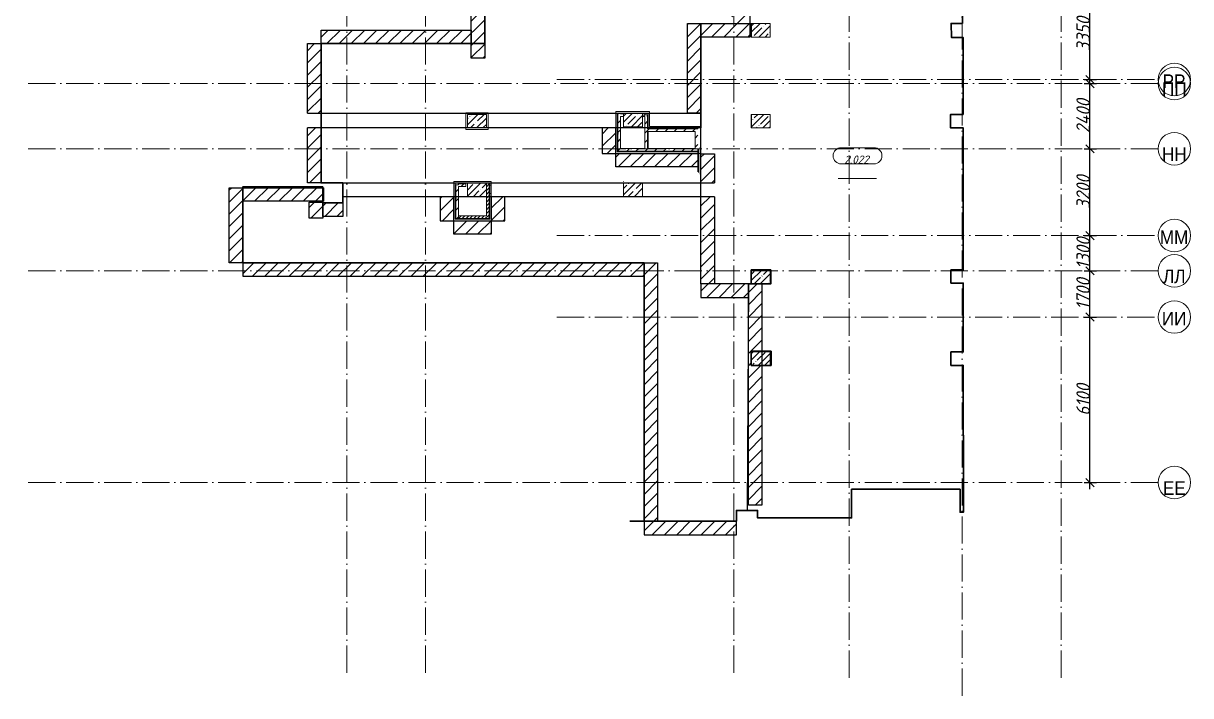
# Model space of a CAD drawing. Header units: millimetres. Extents: x 6277 to 253996, y -115614 to 184496.
# Drawn here: x 97436 to 140418, y 14991 to 39762 of the extents above; entities that cross this region are included whole.
import ezdxf

# ---------------------------------------------------------------- set-up
doc = ezdxf.new("R2010")
doc.units = ezdxf.units.MM
doc.linetypes.add('50_200_ШТРИХ_1Т_ш5_п1_п1_', pattern=[1400, 1000, -200, 0, -200])
for name, color, linetype, lineweight in [('A-ANNO-DIMS', 7, 'Continuous', 9), ('A-WALL', 7, 'Continuous', 5), ('A-WALL-FNSH-1', 7, 'Continuous', 5), ('I-WALL', 7, 'Continuous', 5), ('S-COLS', 7, 'Continuous', 9), ('S-COLS-1', 7, 'Continuous', 5)]:
    doc.layers.add(name, color=color, linetype=linetype, lineweight=lineweight)
for name, color, linetype, lineweight, true_color in [('A-AREA-IDEN-1', 7, 'Continuous', 9, 0xaaaaaa), ('I-WALL-15', 7, 'Continuous', 5, 0x787878), ('Оси-1', 7, 'Continuous', 20, 0xaaaaaa), ('Оси-2', 7, 'Continuous', 9, 0xaaaaaa), ('Оси-3', 7, '50_200_ШТРИХ_1Т_ш5_п1_п1_', 9, 0xaaaaaa)]:
    doc.layers.add(name, color=color, linetype=linetype, lineweight=lineweight, true_color=true_color)
doc.styles.add('Arial', font='arial.ttf', dxfattribs={"width": 0.9, "height": 500})
doc.styles.add('ISOCPEUR_I', font='isocpeui.ttf', dxfattribs={"height": 300})
doc.styles.add('ISOCPEUR_I_1', font='isocpeui.ttf', dxfattribs={"width": 0.9, "height": 500})
doc.dimstyles.new('ISO-2_5_0_9К_БОЛЬШОЙ', dxfattribs={"dimscale": 304.8, "dimtxt": 497.990588, "dimasz": 0.984252, "dimexe": 0.787402, "dimexo": 0, "dimgap": 0, "dimtad": 1, "dimdec": 0, "dimzin": 0, "dimdsep": 46, "dimtxsty": 'ISOCPEUR_I_1', "dimblk1": 'OBLIQUE', "dimblk2": 'OBLIQUE', "dimsah": 1, "dimcen": 0.09, "dimdle": 0.787402, "dimazin": 0, "dimtfac": 1, "dimtdec": 4, "dimtix": 1, "dimtmove": 0, "dimatfit": 3, "dimfxl": 1, "dimtvp": 1, "dimtolj": 1, "dimtzin": 0, "dimarcsym": 2})
pattern_1 = [(0, (30987.1, -33210.2), (406.4, 101.6), [6.706, -298.094, 6.706, -298.094, -1625.6]), (0, (30987.1, -33210.2), (406.4, 101.6), [-609.6, 6.706, -602.894, 6.706, -298.094, -711.2]), (0, (30987.1, -33210.2), (406.4, 101.6), [-1524, 6.706, -196.494, 6.706, -501.294]), (120, (31139.5, -33159.4), (-291.18818, 301.15272), [6.706, -298.094, 6.706, -298.094, -1625.6]), (120, (31139.5, -33159.4), (-291.18818, 301.15272), [-609.6, 6.706, -602.894, 6.706, -298.094, -711.2]), (120, (31139.5, -33159.4), (-291.18818, 301.15272), [-1524, 6.706, -196.494, 6.706, -501.294]), (240, (31190.3, -32956.2), (-115.21182, -402.75272), [6.706, -298.094, 6.706, -298.094, -1625.6]), (240, (31190.3, -32956.2), (-115.21182, -402.75272), [-609.6, 6.706, -602.894, 6.706, -298.094, -711.2]), (240, (31190.3, -32956.2), (-115.21182, -402.75272), [-1524, 6.706, -196.494, 6.706, -501.294])]
pattern_2 = [(45, (30987.1, -33210.2), (-70.71068, 70.71068), [])]
pattern_3 = [(0, (30987.1, -33931.94), (406.4, 101.6), [6.706, -298.094, 6.706, -298.094, -1625.6]), (0, (30987.1, -33931.94), (406.4, 101.6), [-609.6, 6.706, -602.894, 6.706, -298.094, -711.2]), (0, (30987.1, -33931.94), (406.4, 101.6), [-1524, 6.706, -196.494, 6.706, -501.294]), (120, (31139.5, -33881.14), (-291.18818, 301.15272), [6.706, -298.094, 6.706, -298.094, -1625.6]), (120, (31139.5, -33881.14), (-291.18818, 301.15272), [-609.6, 6.706, -602.894, 6.706, -298.094, -711.2]), (120, (31139.5, -33881.14), (-291.18818, 301.15272), [-1524, 6.706, -196.494, 6.706, -501.294]), (240, (31190.3, -33677.94), (-115.21182, -402.75272), [6.706, -298.094, 6.706, -298.094, -1625.6]), (240, (31190.3, -33677.94), (-115.21182, -402.75272), [-609.6, 6.706, -602.894, 6.706, -298.094, -711.2]), (240, (31190.3, -33677.94), (-115.21182, -402.75272), [-1524, 6.706, -196.494, 6.706, -501.294])]
pattern_4 = [(45, (30987.1, -33931.94), (-169.70563, 169.70563), [])]
pattern_5 = [(45, (30987.1, -33210.2), (-169.70563, 169.70563), [])]

# ---------------------------------------------------------------- blocks, each defined once
blk = doc.blocks.new('BSC_Колонна _Прямоугольная - 500х700-V304-АИ_План этажа_Стены_2')
at = {"layer": 'S-COLS-1'}
h = blk.add_hatch(dxfattribs=at)
h.set_pattern_fill('FP_173', color=256, style=0, pattern_type=2)
h.set_pattern_definition([(315, (-64381.04, 93600), (228.0985, 228.0985), []), (315, (-64381.04, 93371.9), (228.0985, 228.0985), [403.225, -80.645, 6.706, -73.939])])
h.paths.add_polyline_path([(-250, 350), (-250, -350), (250, -350), (250, 350), (223, 350)])
for p, q in [((250, 350), (-250, 350)), ((-250, 350), (-250, -350)), ((250, -350), (250, 350)), ((-250, -350), (250, -350))]:
    blk.add_line(p, q, dxfattribs=at)
blk = doc.blocks.new('BSC_Колонна _Прямоугольная - 500х700-V305-АИ_План этажа_Стены_2')
at = {"layer": 'S-COLS-1'}
h = blk.add_hatch(dxfattribs=at)
h.set_pattern_fill('FP_174', color=256, style=0, pattern_type=2)
h.set_pattern_definition([(315, (-70131.04, 93600), (228.0985, 228.0985), []), (315, (-70131.04, 93371.9), (228.0985, 228.0985), [403.225, -80.645, 6.706, -73.939])])
h.paths.add_polyline_path([(-250, 350), (-250, -350), (250, -350), (250, 350), (168, 350)])
for p, q in [((250, 350), (-250, 350)), ((-250, 350), (-250, -350)), ((250, -350), (250, 350)), ((-250, -350), (250, -350))]:
    blk.add_line(p, q, dxfattribs=at)
blk = doc.blocks.new('BSC_Колонна _Прямоугольная - 500х700-V306-АИ_План этажа_Стены_2')
at = {"layer": 'S-COLS-1'}
h = blk.add_hatch(dxfattribs=at)
h.set_pattern_fill('FP_175', color=256, style=0, pattern_type=2)
h.set_pattern_definition([(315, (-73481.04, 93600), (228.0985, 228.0985), []), (315, (-73481.04, 93371.9), (228.0985, 228.0985), [403.225, -80.645, 6.706, -73.939])])
h.paths.add_polyline_path([(-250, 350), (-250, -350), (250, -350), (250, 350)])
for p, q in [((250, 350), (-250, 350)), ((-250, 350), (-250, -350)), ((250, -350), (250, 350)), ((-250, -350), (250, -350))]:
    blk.add_line(p, q, dxfattribs=at)
blk = doc.blocks.new('BSC_Колонна _Прямоугольная - 500х700-V316-АИ_План этажа_Стены_2')
at = {"layer": 'S-COLS-1'}
h = blk.add_hatch(dxfattribs=at)
h.set_pattern_fill('FP_185', color=256, style=0, pattern_type=2)
h.set_pattern_definition([(315, (-61381.04, 93600), (228.0985, 228.0985), []), (315, (-61381.04, 93371.9), (228.0985, 228.0985), [403.225, -80.645, 6.706, -73.939])])
h.paths.add_polyline_path([(-250, 350), (-250, -350), (250, -350), (250, 350)])
for p, q in [((250, 350), (-250, 350)), ((-250, 350), (-250, -350)), ((250, -350), (250, 350)), ((-250, -350), (250, -350))]:
    blk.add_line(p, q, dxfattribs=at)
blk = doc.blocks.new('BSC_Колонна _Прямоугольная - 500х700-V357-АИ_План этажа_Стены_2')
at = {"layer": 'S-COLS-1'}
h = blk.add_hatch(dxfattribs=at)
h.set_pattern_fill('FP_216', color=256, style=0, pattern_type=2)
h.set_pattern_definition([(315, (-66830.7, 83150), (228.0985, 228.0985), []), (315, (-66830.7, 82921.9), (228.0985, 228.0985), [403.225, -80.645, 6.706, -73.939])])
h.paths.add_polyline_path([(-250, 350), (-250, -350), (250, -350), (250, 350)])
for p, q in [((250, 350), (-250, 350)), ((-250, 350), (-250, -350)), ((250, -350), (250, 350)), ((-250, -350), (250, -350))]:
    blk.add_line(p, q, dxfattribs=at)
blk = doc.blocks.new('BSC_Колонна _Прямоугольная - 500х700-V359-АИ_План этажа_Стены_2')
at = {"layer": 'S-COLS-1'}
h = blk.add_hatch(dxfattribs=at)
h.set_pattern_fill('FP_218', color=256, style=0, pattern_type=2)
h.set_pattern_definition([(315, (-70130.7, 83150), (228.0985, 228.0985), []), (315, (-70130.7, 82921.9), (228.0985, 228.0985), [403.225, -80.645, 6.706, -73.939])])
h.paths.add_polyline_path([(-250, 115), (-250, -350), (250, -350), (250, 350), (-250, 350)])
for p, q in [((250, 350), (-250, 350)), ((-250, 350), (-250, -350)), ((250, -350), (250, 350)), ((-250, -350), (250, -350))]:
    blk.add_line(p, q, dxfattribs=at)
blk = doc.blocks.new('BSC_Колонна _Прямоугольная - 500х700-V360-АИ_План этажа_Стены_2')
at = {"layer": 'S-COLS-1'}
h = blk.add_hatch(dxfattribs=at)
h.set_pattern_fill('FP_219', color=256, style=0, pattern_type=2)
h.set_pattern_definition([(315, (-70130.7, 88900), (228.0985, 228.0985), []), (315, (-70130.7, 88671.9), (228.0985, 228.0985), [403.225, -80.645, 6.706, -73.939])])
h.paths.add_polyline_path([(-250, 350), (-250, -350), (250, -350), (250, 350), (169, 350)])
for p, q in [((250, 350), (-250, 350)), ((-250, 350), (-250, -350)), ((250, -350), (250, 350)), ((-250, -350), (250, -350))]:
    blk.add_line(p, q, dxfattribs=at)
blk = doc.blocks.new('AAR_СКБ_Марка_помещения_1_5 ммп - Номер _ Площадь-27962135-АИ_План этажа_Стены_2')
at = {"layer": 'A-AREA-IDEN-1'}
for p, q in [((-2.99, 3), (3.01, 3)), ((-2.99, 0), (3.01, 0)), ((-3.53, -2.69), (3.53, -2.69))]:
    blk.add_line(p, q, dxfattribs=at)
for centre, start, end in [((-2.99, 1.5), 90, 270), ((3.01, 1.5), 270, 90)]:
    blk.add_arc(centre, 1.5, start, end, dxfattribs=at)
blk = doc.blocks.new('Ось сетки - Круг_Ø6_00__ISO-2_5_0_9K_-17386508-АИ_План этажа_Стены_3')
at = {"layer": 'Оси-1'}
blk.add_circle((0, 0), 3, dxfattribs=at)
blk = doc.blocks.new('_Oblique')
at = {"color": 0, "linetype": 'ByBlock', "lineweight": -2}
blk.add_line((-0.5, -0.5), (0.5, 0.5), dxfattribs=at)
blk = doc.blocks.new('*D31')
at = {"layer": 'A-ANNO-DIMS', "color": 0, "lineweight": -2, "transparency": 16777216}
for p, q in [((45339, 96306), (45791, 96306)), ((45551, 89966), (45551, 96546)), ((45339, 90206), (45791, 90206))]:
    blk.add_line(p, q, dxfattribs=at)
at = {"layer": 'Defpoints', "color": 0, "transparency": 16777216}
for p in [(45339, 96306), (45551, 96306), (45339, 90206)]:
    blk.add_point(p, dxfattribs=at)
at = {"layer": 'A-ANNO-DIMS', "color": 0, "lineweight": -2, "transparency": 16777216, "xscale": 300, "yscale": 300, "zscale": 300}
for p, rotation in [((45551, 96306), 90), ((45551, 90206), 270)]:
    blk.add_blockref('_Oblique', p, dxfattribs=dict(at, rotation=rotation))
at = {"layer": 'A-ANNO-DIMS', "color": 0, "transparency": 16777216, "insert": (45301, 93256), "char_height": 500, "width": 1402.04, "attachment_point": 5, "rotation": 90, "style": 'ISOCPEUR_I_1'}
blk.add_mtext('\\A1;6100', dxfattribs=at)
blk = doc.blocks.new('*D32')
at = {"layer": 'A-ANNO-DIMS', "color": 0, "lineweight": -2, "transparency": 16777216}
for p, q in [((45339, 98006), (45791, 98006)), ((45551, 96066), (45551, 98246)), ((45339, 96306), (45791, 96306))]:
    blk.add_line(p, q, dxfattribs=at)
at = {"layer": 'Defpoints', "color": 0, "transparency": 16777216}
for p in [(45339, 98006), (45551, 98006), (45339, 96306)]:
    blk.add_point(p, dxfattribs=at)
at = {"layer": 'A-ANNO-DIMS', "color": 0, "lineweight": -2, "transparency": 16777216, "xscale": 300, "yscale": 300, "zscale": 300}
for p, rotation in [((45551, 98006), 90), ((45551, 96306), 270)]:
    blk.add_blockref('_Oblique', p, dxfattribs=dict(at, rotation=rotation))
at = {"layer": 'A-ANNO-DIMS', "color": 0, "transparency": 16777216, "insert": (45298, 97156), "char_height": 500, "width": 1402.04, "attachment_point": 5, "rotation": 90, "style": 'ISOCPEUR_I_1'}
blk.add_mtext('\\A1;1700', dxfattribs=at)
blk = doc.blocks.new('*D33')
at = {"layer": 'A-ANNO-DIMS', "color": 0, "lineweight": -2, "transparency": 16777216}
for p, q in [((45339, 99306), (45791, 99306)), ((45551, 97766), (45551, 99546)), ((45339, 98006), (45791, 98006))]:
    blk.add_line(p, q, dxfattribs=at)
at = {"layer": 'Defpoints', "color": 0, "transparency": 16777216}
for p in [(45339, 99306), (45551, 99306), (45339, 98006)]:
    blk.add_point(p, dxfattribs=at)
at = {"layer": 'A-ANNO-DIMS', "color": 0, "lineweight": -2, "transparency": 16777216, "xscale": 300, "yscale": 300, "zscale": 300}
for p, rotation in [((45551, 99306), 90), ((45551, 98006), 270)]:
    blk.add_blockref('_Oblique', p, dxfattribs=dict(at, rotation=rotation))
at = {"layer": 'A-ANNO-DIMS', "color": 0, "transparency": 16777216, "insert": (45301, 98656), "char_height": 500, "width": 1402.04, "attachment_point": 5, "rotation": 90, "style": 'ISOCPEUR_I_1'}
blk.add_mtext('\\A1;1300', dxfattribs=at)
blk = doc.blocks.new('*D34')
at = {"layer": 'A-ANNO-DIMS', "color": 0, "lineweight": -2, "transparency": 16777216}
for p, q in [((45551, 99066), (45551, 102746)), ((45339, 102506), (45791, 102506)), ((45339, 99306), (45791, 99306))]:
    blk.add_line(p, q, dxfattribs=at)
at = {"layer": 'Defpoints', "color": 0, "transparency": 16777216}
for p in [(45339, 102506), (45551, 102506), (45339, 99306)]:
    blk.add_point(p, dxfattribs=at)
at = {"layer": 'A-ANNO-DIMS', "color": 0, "lineweight": -2, "transparency": 16777216, "xscale": 300, "yscale": 300, "zscale": 300}
for p, rotation in [((45551, 102506), 90), ((45551, 99306), 270)]:
    blk.add_blockref('_Oblique', p, dxfattribs=dict(at, rotation=rotation))
at = {"layer": 'A-ANNO-DIMS', "color": 0, "transparency": 16777216, "insert": (45301, 100906), "char_height": 500, "width": 1516.96, "attachment_point": 5, "rotation": 90, "style": 'ISOCPEUR_I_1'}
blk.add_mtext('\\A1;3200', dxfattribs=at)
blk = doc.blocks.new('*D35')
at = {"layer": 'A-ANNO-DIMS', "color": 0, "lineweight": -2, "transparency": 16777216}
for p, q in [((45339, 104906), (45791, 104906)), ((45551, 102266), (45551, 105146)), ((45339, 102506), (45791, 102506))]:
    blk.add_line(p, q, dxfattribs=at)
at = {"layer": 'Defpoints', "color": 0, "transparency": 16777216}
for p in [(45339, 104906), (45551, 104906), (45339, 102506)]:
    blk.add_point(p, dxfattribs=at)
at = {"layer": 'A-ANNO-DIMS', "color": 0, "lineweight": -2, "transparency": 16777216, "xscale": 300, "yscale": 300, "zscale": 300}
for p, rotation in [((45551, 104906), 90), ((45551, 102506), 270)]:
    blk.add_blockref('_Oblique', p, dxfattribs=dict(at, rotation=rotation))
at = {"layer": 'A-ANNO-DIMS', "color": 0, "transparency": 16777216, "insert": (45301, 103706), "char_height": 500, "width": 1562.92, "attachment_point": 5, "rotation": 90, "style": 'ISOCPEUR_I_1'}
blk.add_mtext('\\A1;2400', dxfattribs=at)
blk = doc.blocks.new('*D36')
at = {"layer": 'A-ANNO-DIMS', "color": 0, "lineweight": -2, "transparency": 16777216}
for p, q in [((45339, 108406), (45791, 108406)), ((45551, 104816), (45551, 108646)), ((45339, 105056), (45791, 105056))]:
    blk.add_line(p, q, dxfattribs=at)
at = {"layer": 'Defpoints', "color": 0, "transparency": 16777216}
for p in [(45339, 108406), (45551, 108406), (45339, 105056)]:
    blk.add_point(p, dxfattribs=at)
at = {"layer": 'A-ANNO-DIMS', "color": 0, "lineweight": -2, "transparency": 16777216, "xscale": 300, "yscale": 300, "zscale": 300}
for p, rotation in [((45551, 108406), 90), ((45551, 105056), 270)]:
    blk.add_blockref('_Oblique', p, dxfattribs=dict(at, rotation=rotation))
at = {"layer": 'A-ANNO-DIMS', "color": 0, "transparency": 16777216, "insert": (45301, 106731), "char_height": 500, "width": 1516.96, "attachment_point": 5, "rotation": 90, "style": 'ISOCPEUR_I_1'}
blk.add_mtext('\\A1;3350', dxfattribs=at)
blk = doc.blocks.new('osi')
at = {"layer": 'Оси-3'}
for p, q in [((18190.8, 126205.7), (18190.8, 83013.9)), ((21090.8, 126205.7), (21090.8, 83013.9)), ((32440.8, 126205.7), (32440.8, 83013.9)), ((36690.8, 83013.9), (36690.8, 126205.7)), ((40840.8, 82355.8), (40840.8, 126205.7)), ((44490.8, 83013.9), (44490.8, 126205.7)), ((48058.7, 104905.8), (6276.8, 104905.8)), ((25922, 105055.8), (48058.7, 105055.8)), ((48058.7, 102505.8), (6276.8, 102505.8)), ((25922, 99305.8), (48058.7, 99305.8)), ((48058.7, 98005.8), (6276.8, 98005.8)), ((25922, 96305.8), (48058.7, 96305.8)), ((48058.7, 90205.8), (6276.8, 90205.8))]:
    blk.add_line(p, q, dxfattribs=at)
at = {"layer": 'Оси-1', "xscale": 199.9999999999999, "yscale": 199.9999999999999, "zscale": 199.9999999999999}
for p, rotation in [((48658.7, 105055.8), 269.9999999999995), ((48658.7, 104905.8), 89.99999999999982), ((48658.7, 102505.8), 89.9999999999998), ((48658.7, 99305.8), 269.9999999999995), ((48658.7, 98005.8), 89.9999999999998), ((48658.7, 96305.8), 269.9999999999995), ((48658.7, 90205.8), 89.9999999999998)]:
    blk.add_blockref('Ось сетки - Круг_Ø6_00__ISO-2_5_0_9K_-17386508-АИ_План этажа_Стены_3', p, dxfattribs=dict(at, rotation=rotation))
at = {"layer": 'Оси-2', "char_height": 500, "attachment_point": 5, "line_spacing_factor": 0.936439, "style": 'Arial'}
for s, insert, width in [('\\pxqc,t4.572,9.144,13.716,18.288,22.86,27.432,32.004,36.576,41.148,45.72,50.292,54.864,59.436,64.008,68.58,73.152,77.724,82.296,86.868,91.44,96.012,100.584,105.156,109.728,114.3,118.872,123.444,128.016,132.588,137.16,141.732,146.304;{ПП}', (48658.5, 104702.9), 916.2), ('\\pxqc,t4.572,9.144,13.716,18.288,22.86,27.432,32.004,36.576,41.148,45.72,50.292,54.864,59.436,64.008,68.58,73.152,77.724,82.296,86.868,91.44,96.012,100.584,105.156,109.728,114.3,118.872,123.444,128.016,132.588,137.16,141.732,146.304;{РР}', (48647.3, 104994), 846), ('\\pxqc,t4.572,9.144,13.716,18.288,22.86,27.432,32.004,36.576,41.148,45.72,50.292,54.864,59.436,64.008,68.58,73.152,77.724,82.296,86.868,91.44,96.012,100.584,105.156,109.728,114.3,118.872,123.444,128.016,132.588,137.16,141.732,146.304;{НН}', (48658.5, 102302.9), 916.2), ('\\pxqc,t4.572,9.144,13.716,18.288,22.86,27.432,32.004,36.576,41.148,45.72,50.292,54.864,59.436,64.008,68.58,73.152,77.724,82.296,86.868,91.44,96.012,100.584,105.156,109.728,114.3,118.872,123.444,128.016,132.588,137.16,141.732,146.304;{ММ}', (48647.3, 99244), 1036.8), ('\\pxqc,t4.572,9.144,13.716,18.288,22.86,27.432,32.004,36.576,41.148,45.72,50.292,54.864,59.436,64.008,68.58,73.152,77.724,82.296,86.868,91.44,96.012,100.584,105.156,109.728,114.3,118.872,123.444,128.016,132.588,137.16,141.732,146.304;{ЛЛ}', (48657.6, 97802.9), 846), ('\\pxqc,t4.572,9.144,13.716,18.288,22.86,27.432,32.004,36.576,41.148,45.72,50.292,54.864,59.436,64.008,68.58,73.152,77.724,82.296,86.868,91.44,96.012,100.584,105.156,109.728,114.3,118.872,123.444,128.016,132.588,137.16,141.732,146.304;{ИИ}', (48648.2, 96244), 916.2), ('\\pxqc,t4.572,9.144,13.716,18.288,22.86,27.432,32.004,36.576,41.148,45.72,50.292,54.864,59.436,64.008,68.58,73.152,77.724,82.296,86.868,91.44,96.012,100.584,105.156,109.728,114.3,118.872,123.444,128.016,132.588,137.16,141.732,146.304;{ЕЕ}', (48657.6, 90002.9), 846)]:
    blk.add_mtext(s, dxfattribs=dict(at, insert=insert, width=width))
at = {"layer": 'A-ANNO-DIMS'}
for base, p1, p2, override, picture, middle in [((45551.2, 108405.8), (45339.1, 105055.8), (45339.1, 108405.8), {"dimpost": '<>', "dimfxl": 3350}, '*D36', (45301.2, 106730.8)), ((45551.2, 104905.8), (45339.1, 102505.8), (45339.1, 104905.8), {"dimpost": '<>', "dimfxl": 2400}, '*D35', (45301.2, 103705.8)), ((45551.2, 102505.8), (45339.1, 99305.8), (45339.1, 102505.8), {"dimpost": '<>', "dimfxl": 3200}, '*D34', (45301.2, 100905.8)), ((45551.2, 99305.8), (45339.1, 98005.8), (45339.1, 99305.8), {"dimpost": '<>', "dimfxl": 1300}, '*D33', (45301.2, 98655.8)), ((45551.2, 98005.8), (45339.1, 96305.8), (45339.1, 98005.8), {"dimpost": '<>', "dimfxl": 1700}, '*D32', (45298, 97155.8)), ((45551.2, 96305.8), (45339.1, 90205.8), (45339.1, 96305.8), {"dimpost": '<>', "dimfxl": 6100}, '*D31', (45301.2, 93255.8))]:
    dim = blk.add_linear_dim(base=base, p1=p1, p2=p2, angle=90, dimstyle='ISO-2_5_0_9К_БОЛЬШОЙ', override=override, dxfattribs=at)
    dim.commit()
    dim.dimension.update_dxf_attribs({"geometry": picture, "text_midpoint": middle})

msp = doc.modelspace()

# ---------------------------------------------------------------- hatches: boundary and pattern name
at = {"true_color": 0xf8991e}
h = msp.add_hatch(dxfattribs=at)
h.set_pattern_fill('ANSI31', color=30, scale=100)
h.paths.add_polyline_path([(119357.1, 48470.8), (118857.1, 48470.8), (118857.1, 47490.8), (119357.1, 47490.8)])
h.paths.add_polyline_path([(120413.8, 47490.8), (119357.1, 47490.8), (119357.1, 46990.8), (120413.8, 46990.8)])
h.paths.add_polyline_path([(120913.8, 49030.8), (120413.8, 49030.8), (120413.8, 47490.8), (120913.8, 47490.8)])
h.paths.add_polyline_path([(120413.8, 49530.8), (119357.1, 49530.8), (119357.1, 49030.8), (120413.8, 49030.8)])
h.paths.add_polyline_path([(124631.7, 27157.8), (124237.1, 27157.8), (124237.1, 27657.8), (124237.1, 27682.8), (124631.7, 27682.8), (124631.7, 30157.8), (124237.1, 30157.8), (124131.7, 30157.8), (124131.7, 22010.2), (124631.7, 22010.2)])
h.paths.add_polyline_path([(124131.7, 30157.8), (122387.1, 30157.8), (122387.1, 29657.8), (124128.8, 29657.8)])
h.paths.add_polyline_path([(122887.1, 33370.8), (122387.1, 33370.8), (122387.1, 30157.8), (122887.1, 30157.8)])
h.paths.add_polyline_path([(122887.1, 34957.8), (122387.1, 34957.8), (122387.1, 33883.8), (122887.1, 33883.8)])
h.paths.add_polyline_path([(120290, 30940.8), (105517, 30940.8), (105517, 30440.8), (120290, 30440.8)])
h.paths.add_polyline_path([(123694.7, 21414.8), (120290, 21414.8), (120290, 20914.8), (123694.7, 20914.8)])
h.paths.add_polyline_path([(120790, 30940.8), (120290, 30940.8), (120290, 21414.8), (120790, 21414.8)])
h.paths.add_polyline_path([(105517, 33705.4), (105017, 33705.4), (105017, 30940.8), (105517, 30940.8)])
h.paths.add_polyline_path([(108461, 33705.4), (105517, 33705.4), (105517, 33205.4), (108461, 33205.4)])
h.paths.add_polyline_path([(108461, 33171.2), (107961, 33171.2), (107961, 32586.2), (108461, 32586.2)])
h.paths.add_polyline_path([(109198, 33148.8), (108461, 33148.8), (108461, 32648.8), (109198, 32648.8)])
h.paths.add_polyline_path([(113282.1, 33370.8), (112782.1, 33370.8), (112782.1, 32490.5), (113282.1, 32490.5)])
h.paths.add_polyline_path([(114667.1, 32490.5), (113282.1, 32490.5), (113282.1, 31990.5), (114667.1, 31990.5)])
h.paths.add_polyline_path([(115167.1, 33370.8), (114667.1, 33370.8), (114667.1, 32490.5), (115167.1, 32490.5)])
h.paths.add_polyline_path([(122277.1, 34968.8), (119247.1, 34968.8), (119247.1, 34468.8), (122277.1, 34468.8)])
h.paths.add_polyline_path([(119247.1, 35907.8), (118747.1, 35907.8), (118747.1, 34968.8), (119247.1, 34968.8)])
h.paths.add_polyline_path([(122387.1, 39757.8), (121887.1, 39757.8), (121887.1, 36448.8), (122387.1, 36448.8)])
h.paths.add_polyline_path([(124188.7, 39757.8), (122387.1, 39757.8), (122387.1, 39257.8), (124188.7, 39257.8)])
h.paths.add_polyline_path([(108401.9, 35907.8), (107901.9, 35907.8), (107901.9, 33883.8), (108401.9, 33883.8)])
h.paths.add_polyline_path([(108401.9, 39013.8), (107901.9, 39013.8), (107901.9, 36448.8), (108401.9, 36448.8)])
h.paths.add_polyline_path([(113931, 39513.8), (108401.9, 39513.8), (108401.9, 39013.8), (113931, 39013.8)])
h.paths.add_polyline_path([(114431, 39013.8), (113931, 39013.8), (113931, 38475), (114431, 38475)])
h.paths.add_polyline_path([(114431, 41962.1), (113931, 41962.1), (113931, 39013.8), (114431, 39013.8)])
h.paths.add_polyline_path([(124453, 52687.8), (114181, 52687.8), (114181, 52187.8), (123523, 52187.8), (123523, 52195.1), (124023, 52195.1), (124453, 52187.8)])
h.paths.add_polyline_path([(124023, 52180.8), (123523, 52180.8), (123523, 39765.2), (124023, 39765.2)])
h.paths.add_polyline_path([(119133.3, 41998.8), (118633.3, 41998.8), (118633.3, 41080.1), (119133.3, 41080.1)])
h.paths.add_polyline_path([(120317.1, 41080.1), (119133.3, 41080.1), (119133.3, 40580.1), (120317.1, 40580.1)])
h.paths.add_polyline_path([(120817.1, 43768.4), (120317.1, 43768.4), (120317.1, 41080.1), (120817.1, 41080.1)])
h.paths.add_polyline_path([(120317.1, 44268.4), (119133.3, 44268.4), (119133.3, 43768.4), (120317.1, 43768.4)])
h.paths.add_polyline_path([(119133.3, 43768.4), (118633.3, 43768.4), (118633.3, 42498.8), (119133.3, 42498.8)])
h.paths.add_polyline_path([(120737.5, 44849.8), (120297.1, 44849.8), (120297.1, 44352.5), (120737.5, 44352.5)])
h.paths.add_polyline_path([(114431, 44313.1), (113931, 44313.1), (113931, 42498.8), (114431, 42498.8)])
h.paths.add_polyline_path([(114431, 48430.8), (113931, 48430.8), (113931, 44849.8), (114431, 44849.8)])
h.paths.add_polyline_path([(114431, 52187.8), (113931, 52187.8), (113931, 48967.4), (114431, 48967.4)])
at = {"layer": 'I-WALL'}
h = msp.add_hatch(dxfattribs=at)
h.set_pattern_fill('FP_5', color=256, style=0, pattern_type=2)
h.set_pattern_definition(pattern_4)
h.paths.add_polyline_path([(119427.1, 35048.8), (119427.1, 36448.8), (119327.1, 36448.8), (119327.1, 35048.8)])
h = msp.add_hatch(dxfattribs=at)
h.set_pattern_fill('FP_5', color=256, style=0, pattern_type=2)
h.set_pattern_definition(pattern_4)
h.paths.add_polyline_path([(119427.1, 36328.8), (119536.1, 36328.8), (119536.1, 36428.8), (119427.1, 36428.8), (119427.1, 36367.4)])
h = msp.add_hatch(dxfattribs=at)
h.set_pattern_fill('FP_5', color=256, style=0, pattern_type=2)
h.set_pattern_definition(pattern_4)
h.paths.add_polyline_path([(120317.1, 36328.8), (120317.1, 36428.8), (120237.1, 36428.8), (120237.1, 36328.8)])
h = msp.add_hatch(dxfattribs=at)
h.set_pattern_fill('FP_5', color=256, style=0, pattern_type=2)
h.set_pattern_definition(pattern_4)
h.paths.add_polyline_path([(120417.1, 35048.8), (120417.1, 36388.8), (120317.1, 36388.8), (120317.1, 35048.8)])
h = msp.add_hatch(dxfattribs=at)
h.set_pattern_fill('FP_5', color=256, style=0, pattern_type=2)
h.set_pattern_definition(pattern_4)
h.paths.add_polyline_path([(122177.1, 35779.1), (122177.1, 35879.1), (120417.1, 35879.1), (120417.1, 35779.1), (120725.2, 35779.1)])
h = msp.add_hatch(dxfattribs=at)
h.set_pattern_fill('FP_5', color=256, style=0, pattern_type=2)
h.set_pattern_definition(pattern_4)
h.paths.add_polyline_path([(122277.1, 35148.8), (122277.1, 35879.1), (122177.1, 35879.1), (122177.1, 35148.8)])
h = msp.add_hatch(dxfattribs=at)
h.set_pattern_fill('FP_5', color=256, style=0, pattern_type=2)
h.set_pattern_definition(pattern_4)
h.paths.add_polyline_path([(120317.1, 35048.8), (120317.1, 35148.8), (119427.1, 35148.8), (119427.1, 35048.8), (119887.3, 35048.8)])
h = msp.add_hatch(dxfattribs=at)
h.set_pattern_fill('FP_5', color=256, style=0, pattern_type=2)
h.set_pattern_definition(pattern_4)
h.paths.add_polyline_path([(122277.1, 35048.8), (122277.1, 35148.8), (120417.1, 35148.8), (120417.1, 35048.8), (120725.2, 35048.8)])
h = msp.add_hatch(dxfattribs=at)
h.set_pattern_fill('FP_5', color=256, style=0, pattern_type=2)
h.set_pattern_definition(pattern_5)
h.paths.add_polyline_path([(113362.1, 32570.5), (113462.1, 32570.5), (113462.1, 33810.5), (113362.1, 33810.5)])
h = msp.add_hatch(dxfattribs=at)
h.set_pattern_fill('FP_5', color=256, style=0, pattern_type=2)
h.set_pattern_definition(pattern_5)
h.paths.add_polyline_path([(113462.1, 33750.5), (113727.1, 33750.5), (113727.1, 33850.5), (113462.1, 33850.5), (113462.1, 33810.5)])
h = msp.add_hatch(dxfattribs=at)
h.set_pattern_fill('FP_4', color=256, style=0, pattern_type=2)
h.set_pattern_definition(pattern_2)
h.paths.add_polyline_path([(114587.1, 32670.5), (114587.1, 33870.5), (114487.1, 33870.5), (114487.1, 32670.5)])
h = msp.add_hatch(dxfattribs=at)
h.set_pattern_fill('FP_4', color=256, style=0, pattern_type=2)
h.set_pattern_definition(pattern_2)
h.paths.add_polyline_path([(113462.1, 32570.5), (114587.1, 32570.5), (114587.1, 32670.5), (113462.1, 32670.5)])
at = {"layer": 'I-WALL-15'}
h = msp.add_hatch(dxfattribs=at)
h.set_pattern_fill('FP_3', color=256, style=0, pattern_type=2)
h.set_pattern_definition(pattern_3)
h.paths.add_polyline_path([(119327.1, 35028.8), (119327.1, 36448.8), (119307.1, 36448.8), (119307.1, 35028.8)])
h = msp.add_hatch(dxfattribs=at)
h.set_pattern_fill('FP_3', color=256, style=0, pattern_type=2)
h.set_pattern_definition(pattern_3)
h.paths.add_polyline_path([(119536.1, 36428.8), (119536.1, 36448.8), (119427.1, 36448.8), (119427.1, 36428.8)])
h = msp.add_hatch(dxfattribs=at)
h.set_pattern_fill('FP_3', color=256, style=0, pattern_type=2)
h.set_pattern_definition(pattern_3)
h.paths.add_polyline_path([(120317.1, 36428.8), (120317.1, 36448.8), (120237.1, 36448.8), (120237.1, 36428.8)])
h = msp.add_hatch(dxfattribs=at)
h.set_pattern_fill('FP_3', color=256, style=0, pattern_type=2)
h.set_pattern_definition(pattern_3)
h.paths.add_polyline_path([(120437.1, 35028.8), (120437.1, 35048.8), (120417.1, 35048.8), (120417.1, 35028.8)])
h.paths.add_polyline_path([(120437.1, 35148.8), (120437.1, 35779.1), (120417.1, 35779.1), (120417.1, 35148.8)])
h.paths.add_polyline_path([(120437.1, 35879.1), (120437.1, 36388.8), (120417.1, 36388.8), (120417.1, 35879.1)])
h = msp.add_hatch(dxfattribs=at)
h.set_pattern_fill('FP_3', color=256, style=0, pattern_type=2)
h.set_pattern_definition(pattern_3)
h.paths.add_polyline_path([(120437.1, 35879.1), (122277.1, 35879.1), (122277.1, 35899.1), (120437.1, 35899.1)])
h = msp.add_hatch(dxfattribs=at)
h.set_pattern_fill('FP_3', color=256, style=0, pattern_type=2)
h.set_pattern_definition(pattern_3)
h.paths.add_polyline_path([(120417.1, 35028.8), (120417.1, 35048.8), (119327.1, 35048.8), (119327.1, 35028.8), (120317.1, 35028.8)])
h = msp.add_hatch(dxfattribs=at)
h.set_pattern_fill('FP_3', color=256, style=0, pattern_type=2)
h.set_pattern_definition(pattern_3)
h.paths.add_polyline_path([(122297.1, 35028.8), (122297.1, 35048.8), (120437.1, 35048.8), (120437.1, 35028.8), (120725.2, 35028.8)])
h = msp.add_hatch(dxfattribs=at)
h.set_pattern_fill('FP_3', color=256, style=0, pattern_type=2)
h.set_pattern_definition([(0, (30987.1, -34695.22), (406.4, 101.6), [6.706, -298.094, 6.706, -298.094, -1625.6]), (0, (30987.1, -34695.22), (406.4, 101.6), [-609.6, 6.706, -602.894, 6.706, -298.094, -711.2]), (0, (30987.1, -34695.22), (406.4, 101.6), [-1524, 6.706, -196.494, 6.706, -501.294]), (120, (31139.5, -34644.42), (-291.18818, 301.15272), [6.706, -298.094, 6.706, -298.094, -1625.6]), (120, (31139.5, -34644.42), (-291.18818, 301.15272), [-609.6, 6.706, -602.894, 6.706, -298.094, -711.2]), (120, (31139.5, -34644.42), (-291.18818, 301.15272), [-1524, 6.706, -196.494, 6.706, -501.294]), (240, (31190.3, -34441.22), (-115.21182, -402.75272), [6.706, -298.094, 6.706, -298.094, -1625.6]), (240, (31190.3, -34441.22), (-115.21182, -402.75272), [-609.6, 6.706, -602.894, 6.706, -298.094, -711.2]), (240, (31190.3, -34441.22), (-115.21182, -402.75272), [-1524, 6.706, -196.494, 6.706, -501.294])])
h.paths.add_polyline_path([(122277.1, 34285.5), (122297.1, 34285.5), (122297.1, 35135.8), (122277.1, 35135.8), (122277.1, 34385.5)])
h = msp.add_hatch(dxfattribs=at)
h.set_pattern_fill('FP_3', color=256, style=0, pattern_type=2)
h.set_pattern_definition(pattern_1)
h.paths.add_polyline_path([(113362.1, 32550.5), (113362.1, 33810.5), (113342.1, 33810.5), (113342.1, 32550.5)])
h = msp.add_hatch(dxfattribs=at)
h.set_pattern_fill('FP_3', color=256, style=0, pattern_type=2)
h.set_pattern_definition(pattern_1)
h.paths.add_polyline_path([(113727.1, 33850.5), (113727.1, 33870.5), (113462.1, 33870.5), (113462.1, 33850.5)])
h = msp.add_hatch(dxfattribs=at)
h.set_pattern_fill('FP_3', color=256, style=0, pattern_type=2)
h.set_pattern_definition(pattern_1)
h.paths.add_polyline_path([(114587.1, 32570.5), (114607.1, 32570.5), (114607.1, 33870.5), (114587.1, 33870.5), (114587.1, 32670.5)])
h = msp.add_hatch(dxfattribs=at)
h.set_pattern_fill('FP_3', color=256, style=0, pattern_type=2)
h.set_pattern_definition(pattern_1)
h.paths.add_polyline_path([(113462.1, 32550.5), (114607.1, 32550.5), (114607.1, 32570.5), (113362.1, 32570.5), (113362.1, 32550.5)])
at = {"layer": 'S-COLS-1'}
h = msp.add_hatch(dxfattribs=at)
h.set_pattern_fill('FP_1', color=256, style=0, pattern_type=2)
h.set_pattern_definition([(45, (30987.1, -33209.94), (-228.0985, 228.0985), []), (45, (31215.2, -33209.94), (-228.0985, 228.0985), [403.225, -80.645, 6.706, -73.939])])
h.paths.add_polyline_path([(119537.1, 33370.8), (120237.1, 33370.8), (120237.1, 33870.8), (119537.1, 33870.8)])

# ---------------------------------------------------------------- linework, layer by layer
at = {"color": 3}
for points in [[(113931, 48967.4), (113931, 52187.8), (114431, 52187.8), (114431, 38475), (113931, 38475), (113931, 41962.1)], [(124237.1, 47913.8), (124188.7, 39757.8)], [(124237.1, 30677.8), (124237.1, 30157.8), (122387.1, 30157.8), (122387.1, 39757.8), (124237.1, 39757.8), (124237.1, 39257.8)], [(107901.9, 36448.8), (107901.9, 39013.8), (108401.9, 39013.8), (108401.9, 33883.8), (107901.9, 33883.8), (107901.9, 35907.8)], [(107901.9, 36448.8), (108401.9, 36448.8), (108401.9, 35907.8), (107901.9, 35907.8)], [(124237.1, 36407.8), (124237.1, 35907.8)], [(122887.1, 33370.8), (122887.1, 30157.8), (122387.1, 30157.8), (122387.1, 34957.8), (122887.1, 34957.8), (122887.1, 33883.8)], [(122887.1, 33370.8), (109198, 33370.8), (109198, 33883.8), (122887.1, 33883.8)], [(124131.7, 30157.8), (124082.2, 21814.8)]]:
    msp.add_lwpolyline(points, dxfattribs=at)
at = {"lineweight": 30}
for points in [[(114444, 44849.8), (114574, 44849.8), (114574, 44324.8), (114561, 44324.8), (114431, 44324.8), (114431, 42498.8), (114561, 42498.8), (114561, 41973.8), (114431, 41973.8), (114431, 39013.8), (108401.9, 39013.8), (108401.9, 33883.8), (109198, 33883.8), (109198, 33148.8)], [(132015.6, 45089.1), (132015.6, 39757.8), (131595.6, 39757.8), (131609.7, 39243.8), (132037.7, 39243.8), (132037.7, 36407.8), (131577.7, 36407.8), (131577.7, 35907.8), (132042.7, 35907.8), (132042.7, 30677.8), (131587.7, 30677.8), (131587.7, 30188.8), (132043.7, 30188.8), (132043.7, 27657.8), (131588.7, 27657.8), (131588.7, 27157.8), (132045.6, 27157.8), (132050.7, 22028.8), (132050.7, 22028.8), (132050.7, 21748.8), (131930.7, 21748.8), (131930.7, 22598.8), (127930.7, 22598.8), (127930.7, 21536.8), (124469.7, 21536.8), (124469.7, 21814.8), (123694.7, 21814.8), (123694.7, 21414.8), (119762.7, 21414.8)], [(109198, 33148.8), (108461, 33148.8), (108461, 33733.8), (105517, 33733.8), (105517, 30940.8), (107038.2, 30940.8)], [(105517, 30940.8), (120290, 30940.8), (120290, 21414.8)]]:
    msp.add_lwpolyline(points, dxfattribs=at)
at = {"color": 3}
for points in [[(122387.1, 36448.8), (121887.1, 36448.8), (121887.1, 39757.8), (122387.1, 39757.8)], [(122387.1, 39757.8), (124188.7, 39757.8), (124188.7, 39257.8), (122387.1, 39257.8)], [(113931, 39013.8), (108401.9, 39013.8), (108401.9, 39513.8), (113931, 39513.8)], [(122387.1, 35907.8), (108401.9, 35907.8), (108401.9, 36448.8), (122387.1, 36448.8)], [(119247.1, 35907.8), (118747.1, 35907.8), (118747.1, 34968.8), (119247.1, 34968.8)], [(119247.1, 34968.8), (122277.1, 34968.8), (122277.1, 34468.8), (119247.1, 34468.8)], [(105517, 30940.8), (105017, 30940.8), (105017, 33705.4), (105517, 33705.4)], [(105517, 33705.4), (108482.1, 33705.4), (108482.1, 33205.4), (105517, 33205.4)], [(108461, 32586.2), (107961, 32586.2), (107961, 33171.2), (108461, 33171.2)], [(108461, 33148.8), (109198, 33148.8), (109198, 32648.8), (108461, 32648.8)], [(113282.1, 33370.8), (112782.1, 33370.8), (112782.1, 32490.5), (113282.1, 32490.5)], [(115167.1, 33370.8), (114667.1, 33370.8), (114667.1, 32490.5), (115167.1, 32490.5)], [(113282.1, 32490.5), (114667.1, 32490.5), (114667.1, 31990.5), (113282.1, 31990.5)], [(120290, 30940.8), (105517, 30940.8), (105517, 30440.8), (120290, 30440.8)], [(120290, 30940.8), (120790, 30940.8), (120790, 21414.8), (120290, 21414.8)], [(124131.7, 30157.8), (122387.1, 30157.8), (122387.1, 29657.8), (124131.7, 29657.8)], [(124131.7, 30157.8), (124631.7, 30157.8), (124631.7, 22010.2), (124131.7, 22010.2)], [(123694.7, 21414.8), (120290, 21414.8), (120290, 20914.8), (123694.7, 20914.8)]]:
    msp.add_lwpolyline(points, close=True, dxfattribs=at)
at = {"lineweight": 30}
for points in [[(124237.1, 30157.8), (124957.1, 30157.8), (124957.1, 30677.8), (124237.1, 30677.8)], [(124237.1, 27157.8), (124967.1, 27157.8), (124967.1, 27682.8), (124237.1, 27682.8)]]:
    msp.add_lwpolyline(points, close=True, dxfattribs=at)
at = {"layer": 'A-WALL'}
for p, q in [((113727.1, 36467.5), (113727.1, 35847.5)), ((114547.1, 36467.5), (113727.1, 36467.5)), ((114547.1, 35847.5), (114547.1, 36467.5)), ((119247.1, 36508.8), (119247.1, 34968.8)), ((120497.1, 36508.8), (119247.1, 36508.8)), ((119307.1, 35028.8), (119307.1, 36448.8)), ((119327.1, 35048.8), (119327.1, 36448.8)), ((119427.1, 36448.8), (119427.1, 36428.8)), ((119536.1, 36428.8), (119427.1, 36428.8)), ((119536.1, 36448.8), (119537.1, 36448.8)), ((120317.1, 36428.8), (120237.1, 36428.8)), ((120317.1, 36448.8), (120437.1, 36448.8)), ((120417.1, 36388.8), (120417.1, 35879.1)), ((120437.1, 36448.8), (120437.1, 36388.8)), ((120497.1, 35959.1), (120497.1, 36508.8)), ((113727.1, 35847.5), (114547.1, 35847.5)), ((122277.1, 35879.1), (120417.1, 35879.1)), ((120417.1, 35779.1), (120417.1, 35148.8)), ((120417.1, 35779.1), (120437.1, 35779.1)), ((122357.1, 35959.1), (120497.1, 35959.1)), ((119247.1, 34968.8), (122357.1, 34968.8)), ((122297.1, 35028.8), (119307.1, 35028.8)), ((119327.1, 35048.8), (122277.1, 35048.8)), ((120417.1, 35148.8), (120437.1, 35148.8)), ((122277.1, 34285.5), (122277.1, 35115.8)), ((122357.1, 34205.5), (122357.1, 35195.8)), ((113282.1, 33930.5), (113282.1, 32490.5)), ((114667.1, 33930.5), (113282.1, 33930.5)), ((113342.1, 33810.5), (113342.1, 33870.5)), ((113342.1, 33870.5), (113787.1, 33870.5)), ((113362.1, 32570.5), (113362.1, 33810.5)), ((113727.1, 33850.5), (113462.1, 33850.5)), ((114487.1, 33870.5), (114607.1, 33870.5)), ((114587.1, 33870.5), (114587.1, 32570.5)), ((114607.1, 32550.5), (114607.1, 33870.5)), ((114667.1, 32490.5), (114667.1, 33930.5)), ((119537.1, 33930.8), (119537.1, 33950.8)), ((119537.1, 33890.8), (119537.1, 33870.8)), ((120237.1, 33370.8), (120257.1, 33370.8)), ((120317.1, 33370.8), (120297.1, 33370.8)), ((113462.1, 32670.5), (113462.1, 32570.5)), ((113282.1, 32490.5), (114667.1, 32490.5)), ((114587.1, 32570.5), (113362.1, 32570.5)), ((114607.1, 32550.5), (113362.1, 32550.5))]:
    msp.add_line(p, q, dxfattribs=at)
at = {"layer": 'A-WALL-FNSH-1'}
for p, q in [((119536.1, 36448.8), (119307.1, 36448.8)), ((119427.1, 35148.8), (119427.1, 36328.8)), ((119427.1, 36328.8), (119536.1, 36328.8)), ((119536.1, 36328.8), (119536.1, 36448.8)), ((120317.1, 36448.8), (120237.1, 36448.8)), ((120237.1, 36328.8), (120317.1, 36328.8)), ((120317.1, 36388.8), (120317.1, 36448.8)), ((120437.1, 36388.8), (120317.1, 36388.8)), ((120317.1, 36328.8), (120317.1, 35148.8)), ((120437.1, 35899.1), (120437.1, 36388.8)), ((122297.1, 35899.1), (120437.1, 35899.1)), ((120437.1, 35148.8), (120437.1, 35779.1)), ((120437.1, 35779.1), (122177.1, 35779.1)), ((122177.1, 35779.1), (122177.1, 35148.8)), ((120317.1, 35148.8), (119427.1, 35148.8)), ((122177.1, 35148.8), (120437.1, 35148.8)), ((122297.1, 34265.5), (122297.1, 35135.8)), ((113342.1, 33810.5), (113342.1, 32550.5)), ((113462.1, 33810.5), (113342.1, 33810.5)), ((113462.1, 33870.5), (113462.1, 33810.5)), ((113462.1, 32670.5), (113462.1, 33750.5)), ((113462.1, 33750.5), (113727.1, 33750.5)), ((113727.1, 33750.5), (113727.1, 33870.5)), ((119537.1, 33890.8), (119537.1, 33890.8)), ((119537.1, 33770.8), (119537.1, 33890.8)), ((114487.1, 33370.5), (114487.1, 32670.5)), ((120237.1, 33370.8), (120137.1, 33370.8)), ((114487.1, 32670.5), (113462.1, 32670.5)), ((113342.1, 32550.5), (113362.1, 32550.5))]:
    msp.add_line(p, q, dxfattribs=at)
at = {"layer": 'S-COLS-1'}
for p, q in [((120237.1, 33870.8), (119537.1, 33870.8)), ((119537.1, 33870.8), (119537.1, 33370.8)), ((120237.1, 33370.8), (120237.1, 33870.8)), ((119537.1, 33370.8), (120237.1, 33370.8))]:
    msp.add_line(p, q, dxfattribs=at)

# ---------------------------------------------------------------- block references
msp.add_blockref('osi', (91159.2, -67365.1))
at = {"layer": 'A-AREA-IDEN-1', "xscale": 199.9999999999999, "yscale": 199.9999999999999, "zscale": 199.9999999999999}
msp.add_blockref('AAR_СКБ_Марка_помещения_1_5 ммп - Номер _ Площадь-27962135-АИ_План этажа_Стены_2', (128150.2, 34580.4), dxfattribs=at)
at = {"layer": 'S-COLS', "rotation": 89.9999999999999}
for name, p in [('BSC_Колонна _Прямоугольная - 500х700-V306-АИ_План этажа_Стены_2', (124587.1, 39507.8)), ('BSC_Колонна _Прямоугольная - 500х700-V359-АИ_План этажа_Стены_2', (114137.1, 36157.5)), ('BSC_Колонна _Прямоугольная - 500х700-V360-АИ_План этажа_Стены_2', (119887.1, 36198.8)), ('BSC_Колонна _Прямоугольная - 500х700-V305-АИ_План этажа_Стены_2', (124587.1, 36157.8)), ('BSC_Колонна _Прямоугольная - 500х700-V357-АИ_План этажа_Стены_2', (114137.1, 33620.5)), ('BSC_Колонна _Прямоугольная - 500х700-V304-АИ_План этажа_Стены_2', (124587.1, 30407.8)), ('BSC_Колонна _Прямоугольная - 500х700-V316-АИ_План этажа_Стены_2', (124587.1, 27407.8))]:
    msp.add_blockref(name, p, dxfattribs=at)

# ---------------------------------------------------------------- texts
at = {"layer": 'A-AREA-IDEN-1', "insert": (128115.4, 34592.6), "char_height": 300, "width": 952, "attachment_point": 8, "line_spacing_factor": 1.139951, "style": 'ISOCPEUR_I'}
msp.add_mtext('\\pxqc,t8.46667,16.93333,25.4,33.86667,42.33333,50.8,59.26667,67.73333,76.2,84.66667,93.13333,101.6,110.06667,118.53333,127,135.46667,143.93333,152.4,160.86667,169.33333,177.8,186.26667,194.73333,203.2,211.66667,220.13333,228.6,237.06667,245.53333,254,262.46667,270.93333;{2.022}', dxfattribs=at)

doc.saveas('drawing.dxf')
